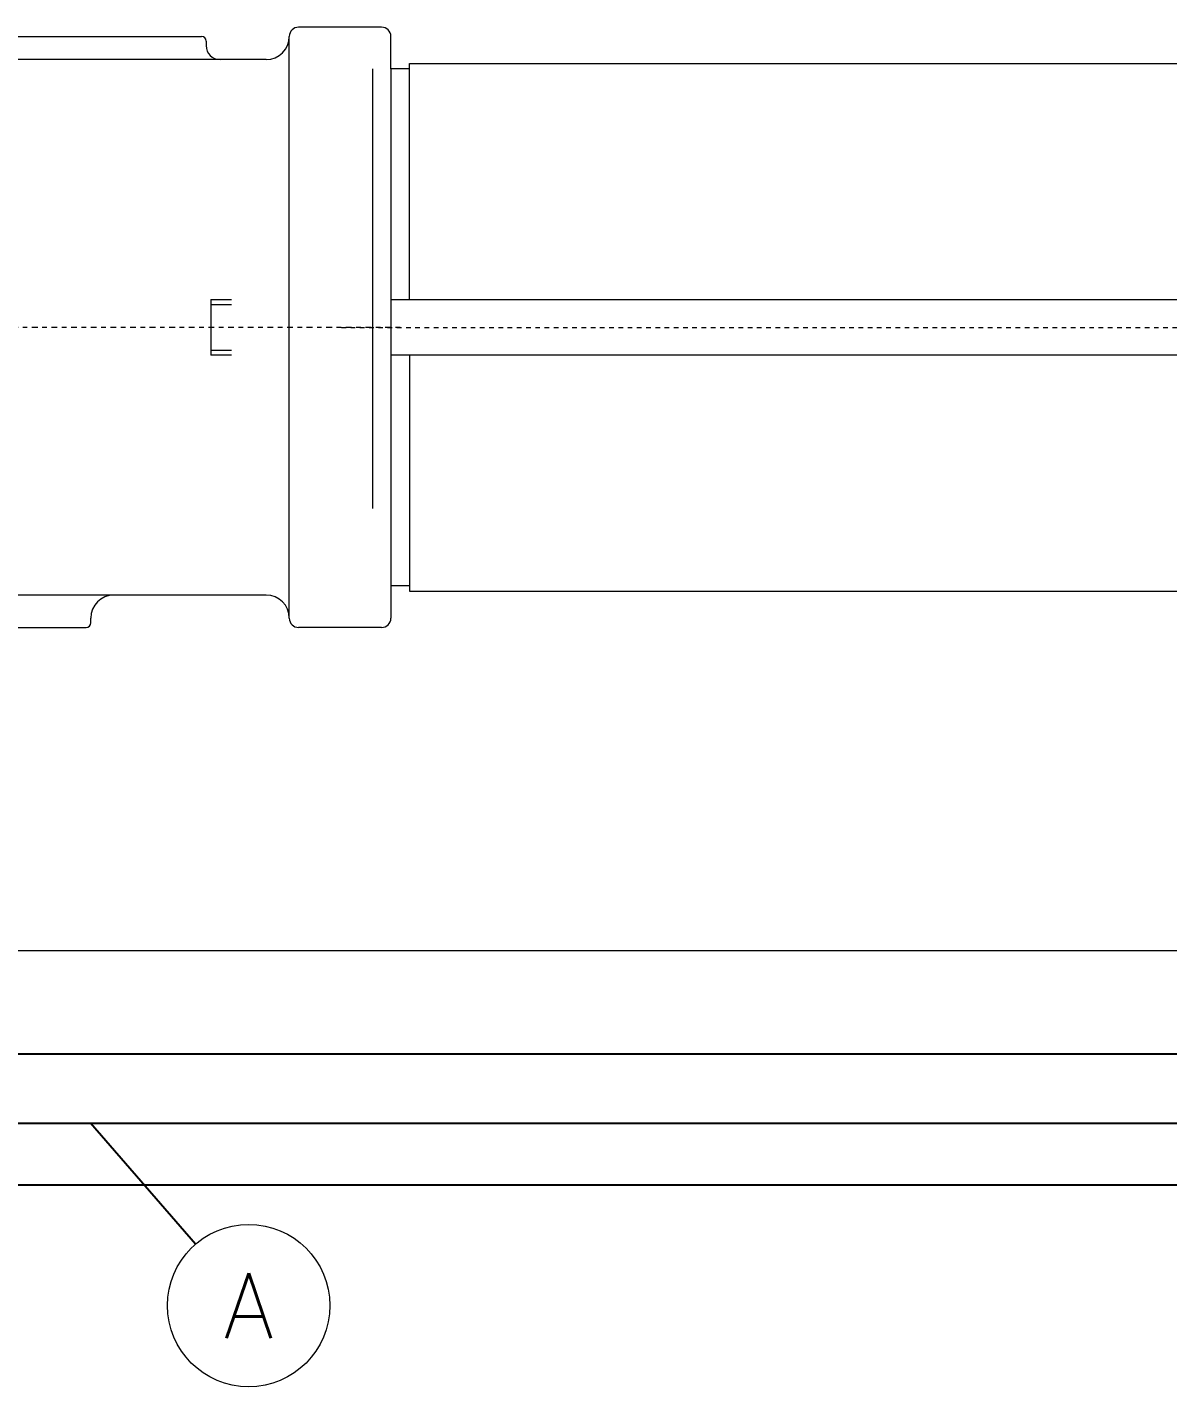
# Model space of a CAD drawing. Header units: millimetres. Extents: x 100 to 940, y 100 to 694.
# Drawn here: x 628.04 to 652.74, y 560.93 to 590.38 of the extents above; entities that cross this region are included whole.
import ezdxf
from ezdxf.enums import TextEntityAlignment as Align

# ---------------------------------------------------------------- set-up
doc = ezdxf.new("R2010")
doc.units = ezdxf.units.MM
for name, pattern in [('CENTER', [2, 1.25, -0.25, 0.25, -0.25]), ('CENTER2', [1.125, 0.75, -0.125, 0.125, -0.125]), ('HIDDEN2', [4.7625, 3.175, -1.5875])]:
    doc.linetypes.add(name, pattern=pattern)
for name, color, linetype, lineweight in [('Centro', 1, 'CENTER', 5), ('contorno', 1, 'Continuous', 9), ('Invisível', 253, 'HIDDEN2', 9), ('SGC-Anotaçoes (Dados da Peça)', 5, 'Continuous', 0)]:
    doc.layers.add(name, color=color, linetype=linetype, lineweight=lineweight)
doc.styles.add('SGC_Anotaçoes_Dados_da_Peça', font='txt.shx')

# ---------------------------------------------------------------- blocks, each defined once
blk = doc.blocks.new('CARCAÇA INTERMEDIÁRIA WHT 40')
at = {"layer": 'Centro'}
blk.add_line((-426.7, 9073.07), (-120.7, 9073.07), dxfattribs=at)
at = {"layer": 'contorno'}
for p, q in [((-125.7, 9138.07), (-143.7, 9138.07)), ((-242.7, 9136.07), (-164.7, 9136.07)), ((-163.7, 9135.07), (-163.7, 9134.07)), ((-145.7, 9010.07), (-145.7, 9136.07)), ((-145.7, 9136.07), (-145.7, 9136.07)), ((-123.7, 9129.07), (-123.7, 9136.07)), ((-150.7, 9131.07), (-404.37, 9131.07)), ((-123.7, 9129.07), (-123.7, 9017.07)), ((-123.7, 9017.07), (-123.7, 9010.07)), ((-150.7, 9015.07), (-404.37, 9015.07)), ((-217.7, 9008.07), (-189.7, 9008.07)), ((-188.7, 9009.07), (-188.7, 9010.07)), ((-145.7, 9010.07), (-145.7, 9010.07)), ((-125.7, 9008.07), (-143.7, 9008.07))]:
    blk.add_line(p, q, dxfattribs=at)
for centre, radius, start, end in [((-143.7, 9136.07), 2, 90, 180), ((-125.7, 9136.07), 2, 0, 90), ((-164.7, 9135.07), 1, 0, 90), ((-150.7, 9136.07), 5, 270, 0), ((-160.7, 9134.07), 3, 180, 270), ((-183.7, 9010.07), 5, 90, 180), ((-150.7, 9010.07), 5, 0, 90), ((-189.7, 9009.07), 1, 270, 0), ((-143.7, 9010.07), 2, 180, 270), ((-125.7, 9010.07), 2, 270, 0)]:
    blk.add_arc(centre, radius, start, end, dxfattribs=at)
blk = doc.blocks.new('tirante REV')
at = {"layer": 'contorno'}
for p, q in [((-2942.2, 3299.11), (-2942.2, 3287.11)), ((-2942.2, 3299.11), (-2937.7, 3299.11)), ((-2942.2, 3298.04), (-2937.7, 3298.04)), ((-2903.2, 3299.11), (-2569.2, 3299.11)), ((-2942.2, 3288.18), (-2937.7, 3288.18)), ((-2937.7, 3287.11), (-2942.2, 3287.11)), ((-2569.2, 3287.11), (-2903.2, 3287.11))]:
    blk.add_line(p, q, dxfattribs=at)
blk = doc.blocks.new('ESTATOR')
at = {"layer": 'Centro', "linetype": 'CENTER2', "lineweight": 20}
blk.add_line((355.39, 709.8), (717.22, 709.8), dxfattribs=at)
at = {"layer": 'contorno'}
for p, q in [((370.1, 765.8), (366.1, 765.8)), ((370.1, 766.95), (706.1, 766.95)), ((370.1, 715.8), (370.1, 766.95)), ((370.1, 703.8), (370.1, 652.65)), ((370.1, 653.8), (366.1, 653.8)), ((370.1, 652.65), (706.1, 652.65))]:
    blk.add_line(p, q, dxfattribs=at)
blk = doc.blocks.new('CHASSI FRONTAL')
at = {"layer": 'contorno'}
for p, q in [((-1619.87, 7562.65), (-449.87, 7562.65)), ((-1619.87, 7511.85), (-449.87, 7511.85))]:
    blk.add_line(p, q, dxfattribs=at)

msp = doc.modelspace()

# ---------------------------------------------------------------- linework, layer by layer
at = {"color": 2}
for p, q in [((548.47, 568.141), (710.342, 568.141)), ((548.47, 566.643), (710.342, 566.643))]:
    msp.add_line(p, q, dxfattribs=at)
at = {"color": 5}
msp.add_line((631.682, 564.017), (629.406, 566.643), dxfattribs=at)
msp.add_line((710.342, 565.297), (497.409, 565.297))
at = {"layer": 'Invisível', "ltscale": 3}
msp.add_line((635.513, 589.477), (635.513, 578.277), dxfattribs=at)
at = {"layer": 'SGC-Anotaçoes (Dados da Peça)'}
msp.add_circle((632.833, 562.689), 1.758, dxfattribs=at)

# ---------------------------------------------------------------- block references
at = {"layer": 'contorno', "xscale": 0.1, "yscale": 0.1, "zscale": 0.1}
for name, p in [('CARCAÇA INTERMEDIÁRIA WHT 40', (648.283, -323.43)), ('ESTATOR', (599.303, 512.896)), ('tirante REV', (926.233, 254.565)), ('CHASSI FRONTAL', (717.8, -185.888))]:
    msp.add_blockref(name, p, dxfattribs=at)

# ---------------------------------------------------------------- texts
at = {"layer": 'SGC-Anotaçoes (Dados da Peça)', "style": 'SGC_Anotaçoes_Dados_da_Peça'}
msp.add_text('A', height=1.406, dxfattribs=at).set_placement((632.833, 562.689), align=Align.MIDDLE_CENTER)

doc.saveas('drawing.dxf')
